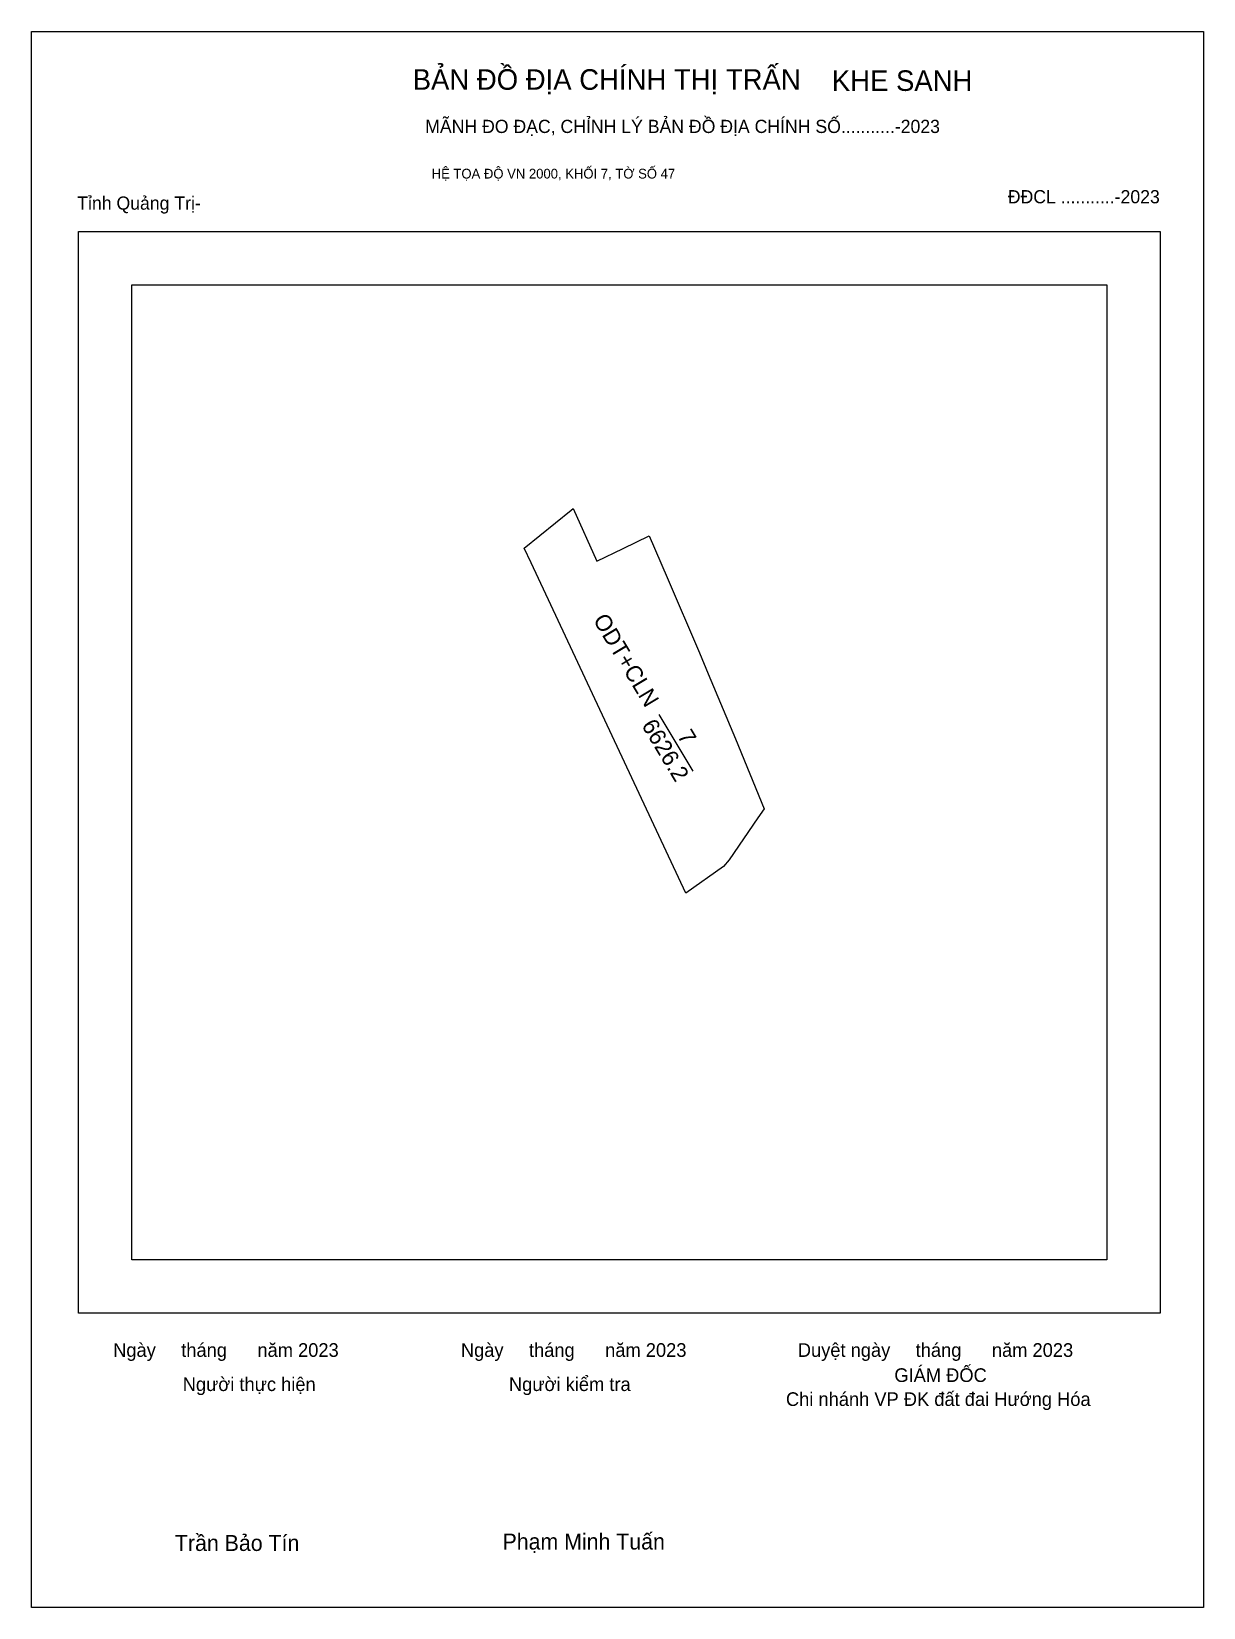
# Model space of a CAD drawing. Extents: x 548767 to 549249, y 1841572 to 1842219.
import ezdxf

# ---------------------------------------------------------------- set-up
doc = ezdxf.new("R2010")
doc.units = 0
for name, color, linetype in [('Level 10', 7, 'Continuous'), ('Level 13', 7, 'Continuous'), ('Level 15', 7, 'Continuous'), ('Level 27', 7, 'Continuous'), ('Level 50', 7, 'Continuous'), ('Level 62', 7, 'Continuous'), ('Level 63', 7, 'Continuous'), ('Level 7', 7, 'Continuous'), ('Level 9', 7, 'Continuous')]:
    doc.layers.add(name, color=color, linetype=linetype)

msp = doc.modelspace()

# ---------------------------------------------------------------- linework, layer by layer
at = {"layer": 'Level 10'}
msp.add_lwpolyline([(549053.89, 1841878.61), (549051.49, 1841875.82), (549036.13, 1841864.89), (548972.54, 1842000.49), (548969.7, 1842006.54), (548989, 1842022.09), (548989.01, 1842022.1), (548989.82, 1842022.75), (548999.52, 1842001.19), (549010.34, 1842006.44), (549021.04, 1842011.63), (549028.37, 1841994.5), (549041.64, 1841963.48), (549045.31, 1841954.9), (549056.51, 1841928.29), (549068.22, 1841899.53), (549065.64, 1841895.77)], close=True, dxfattribs=at)
at = {"layer": 'Level 15'}
msp.add_lwpolyline([(548767.44, 1842218.64), (549248.61, 1842218.64), (549248.61, 1841571.58), (548767.44, 1841571.58)], close=True, dxfattribs=at)
at = {"layer": 'Level 27'}
for p, q in [((548989.82, 1842022.75), (548989.84, 1842022.77)), ((549068.22, 1841899.53), (549068.23, 1841899.55)), ((549036.13, 1841864.89), (549036.11, 1841864.88))]:
    msp.add_line(p, q, dxfattribs=at)
at = {"layer": 'Level 50'}
msp.add_line((549025.04, 1841938.17), (549038.97, 1841914.92), dxfattribs=at)
at = {"layer": 'Level 62'}
msp.add_lwpolyline([(548808.65, 1842114.65), (549208.98, 1842114.65), (549208.98, 1841714.32), (548808.65, 1841714.32)], close=True, dxfattribs=at)
at = {"layer": 'Level 63'}
msp.add_lwpolyline([(548786.8, 1842136.49), (549230.83, 1842136.49), (549230.83, 1841692.47), (548786.8, 1841692.47)], close=True, dxfattribs=at)

# ---------------------------------------------------------------- texts
at = {"layer": 'Level 13'}
for s, height, p in [('ODT+CLN', 6.766, (548997.8, 1841977.06)), ('6626.2', 6.766, (549017.7, 1841933.76)), ('7', 6.77, (549032.38, 1841929.43))]:
    msp.add_text(s, height=height, rotation=300.92629, dxfattribs=at).set_placement(p)
at = {"layer": 'Level 63'}
for s, height, p in [('BẢN ĐỒ ĐỊA CHÍNH THỊ TRẤN ', 8.4427, (548923.94, 1842194.72)), ('MÃNH ĐO ĐẠC, CHỈNH LÝ BẢN ĐỒ ĐỊA CHÍNH SỐ...........-2023', 5.4174, (548929.08, 1842176.97)), ('HỆ TỌA ĐỘ VN 2000, KHỐI 7, TỜ SỐ 47', 4.0103, (548931.73, 1842158.27)), ('Ngày     tháng      năm 2023', 5.6117, (548800.96, 1841674.48)), ('Ngày     tháng      năm 2023', 5.6117, (548943.73, 1841674.48)), ('Duyệt ngày     tháng      năm 2023', 5.6117, (549082.06, 1841674.48)), ('Người thực hiện', 5.6117, (548829.52, 1841660.45)), ('Người kiểm tra', 5.6117, (548963.46, 1841660.45)), ('GIÁM ĐỐC', 5.612, (549121.69, 1841664.17)), ('Chi nhánh VP ĐK đất đai Hướng Hóa', 5.6117, (549077.19, 1841654.32)), ('Trần Bảo Tín', 6.5455, (548826.33, 1841594.79)), ('Phạm Minh Tuấn', 6.5455, (548960.83, 1841595.38))]:
    msp.add_text(s, height=height, dxfattribs=at).set_placement(p)
at = {"layer": 'Level 7'}
msp.add_text('KHE SANH', height=8.443, dxfattribs=at).set_placement((549096.02, 1842194.25))
at = {"layer": 'Level 9'}
for s, p in [('ĐĐCL ...........-2023', (549168.27, 1842148.1)), ('Tỉnh Quảng Trị-', (548786.22, 1842145.49))]:
    msp.add_text(s, height=5.4174, dxfattribs=at).set_placement(p)

doc.saveas('drawing.dxf')
